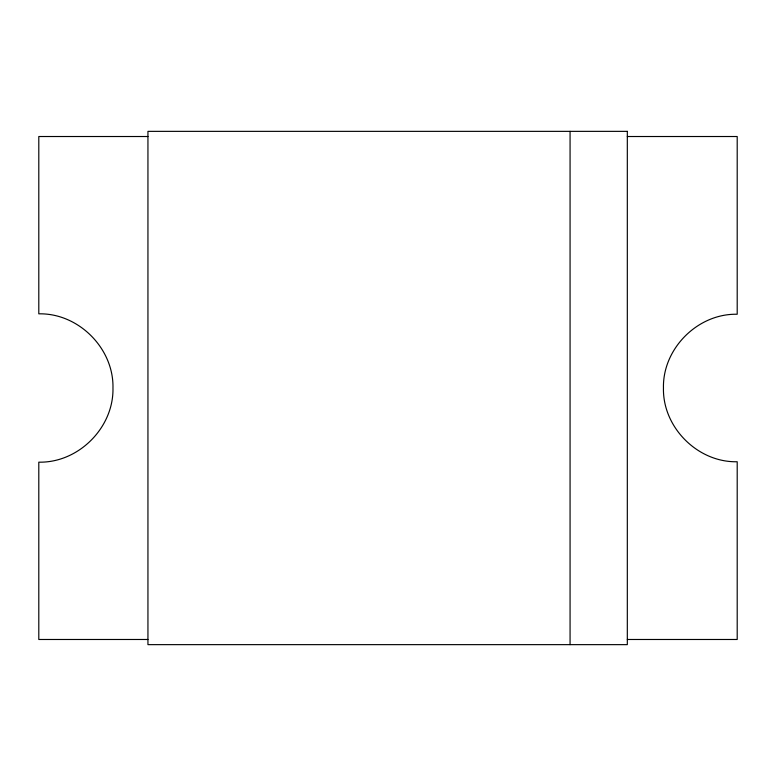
<?xml version="1.0" encoding="UTF-8"?>
<svg xmlns="http://www.w3.org/2000/svg" width="776" height="776" viewBox="0 0 776 776"><rect width="100%" height="100%" fill="white"/><g stroke="black" fill="none" stroke-linecap="round" stroke-linejoin="round"><path stroke-width="1.16" d="M147.944 136.518L38.8 136.518L38.8 313.834C78.444 312.951 113.849 348.356 112.966 388C113.849 427.644 78.444 463.049 38.8 462.166L38.8 639.482L147.944 639.482M627.318 136.518L737.2 136.518L737.2 314.251C697.779 313.368 662.568 348.579 663.451 388C662.568 427.421 697.779 462.632 737.2 461.749L737.2 639.482L627.318 639.482M570.069 131.357L570.069 644.643M627.318 131.357L147.944 131.357L147.944 644.643L627.318 644.643L627.318 131.357"/></g></svg>
